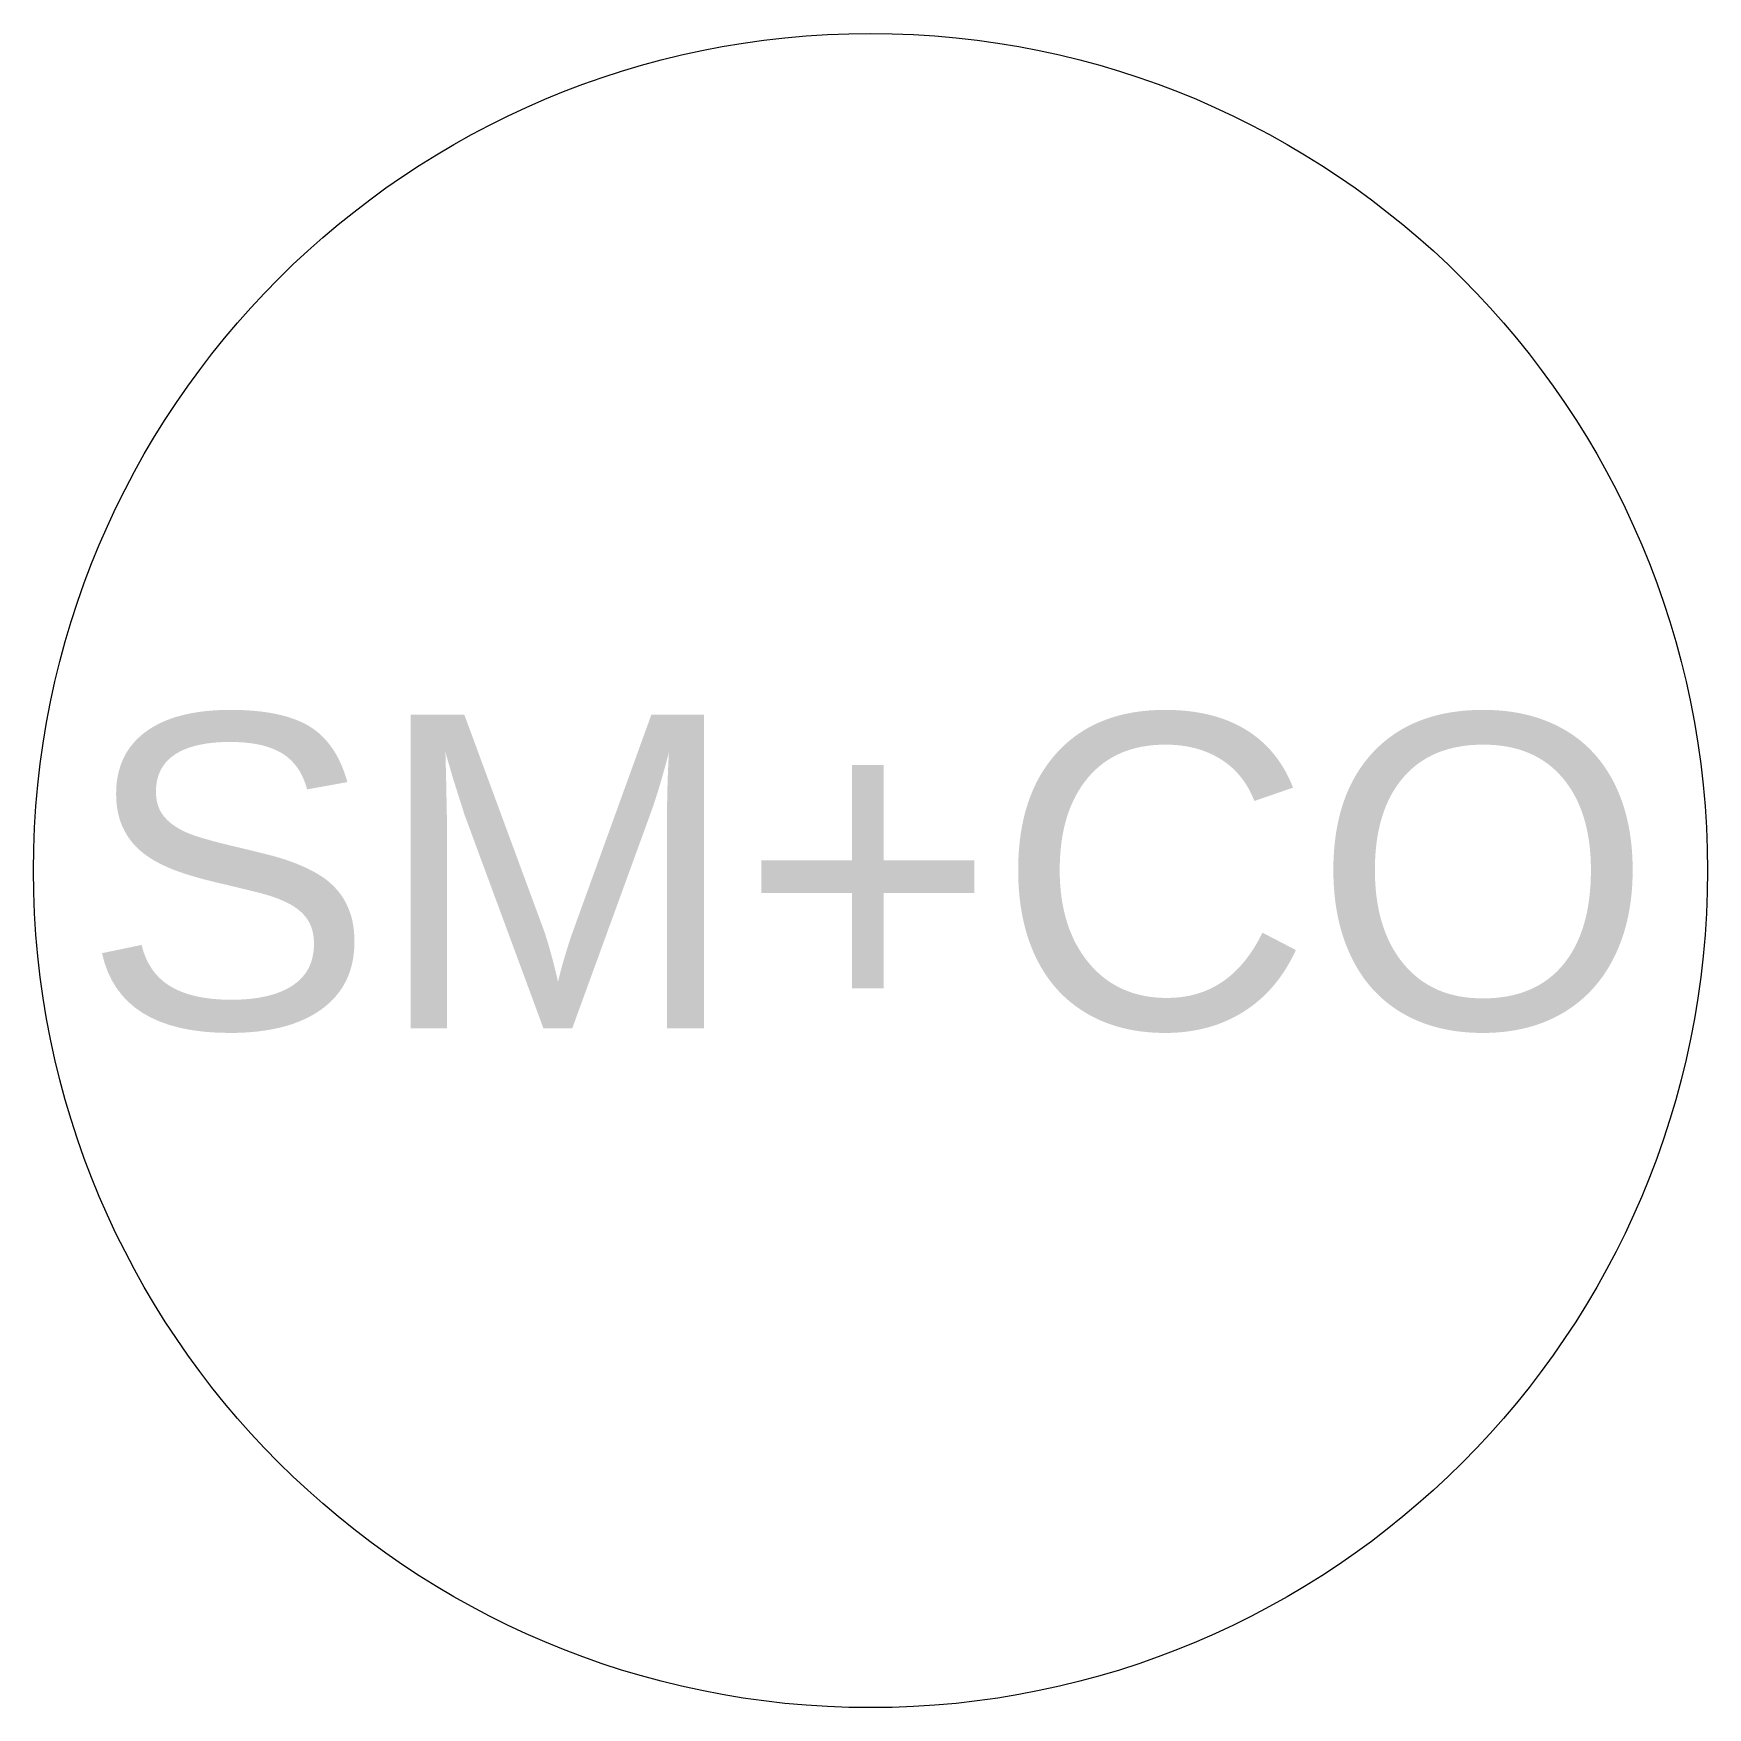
# Model space of a CAD drawing. Header units: inches. Extents: x 171.9 to 182.5, y 285.4 to 296.
import ezdxf

# ---------------------------------------------------------------- set-up
doc = ezdxf.new("R2010")
doc.units = ezdxf.units.IN
doc.header["$MEASUREMENT"] = 0
doc.layers.add('E201-Electrical-2nd-floor', color=7, linetype='Continuous', lineweight=9)
doc.styles.get("Standard").update_dxf_attribs({"font": 'Arial.ttf', "height": 2})

msp = doc.modelspace()

# ---------------------------------------------------------------- linework, layer by layer
at = {"layer": 'E201-Electrical-2nd-floor', "lineweight": 5}
msp.add_circle((177.199, 290.716, -87.25), 5.333, dxfattribs=at)

# ---------------------------------------------------------------- texts
msp.add_text('SM+CO', height=2, dxfattribs=at).set_placement((172.176, 289.71, -87.25))

doc.saveas('drawing.dxf')
